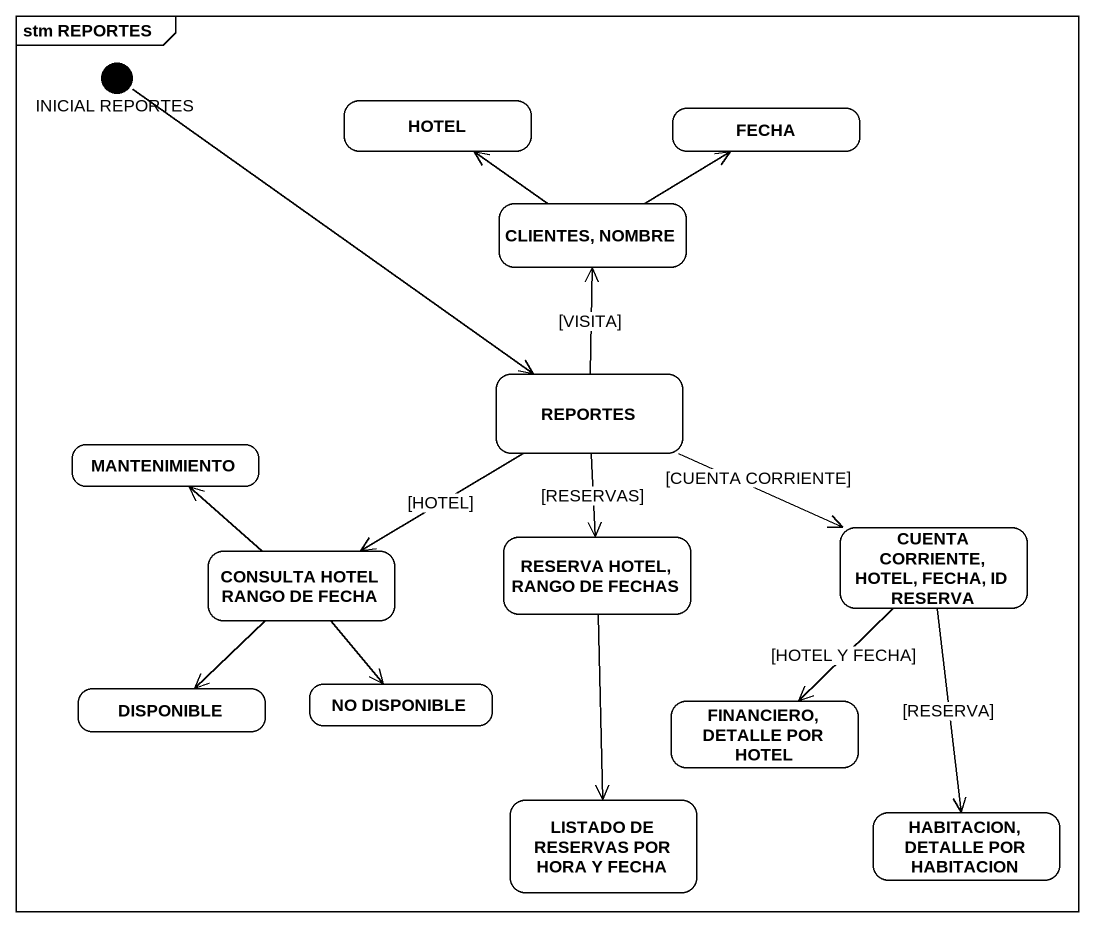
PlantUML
@startuml
mainframe stm REPORTES
hide empty description
state "INICIAL REPORTES" as INICIAL_REPORTES <<start>>
state HOTEL
state FECHA
state "CLIENTES, NOMBRE" as CLIENTES_NOMBRE
state REPORTES
state MANTENIMIENTO
state "RESERVA HOTEL, RANGO DE FECHAS" as RESERVA_HOTEL_RANGO_DE
state "CUENTA CORRIENTE, HOTEL, FECHA, ID RESERVA" as CUENTA_CORRIENTE_HOTEL
state "CONSULTA HOTEL RANGO DE FECHA" as CONSULTA_HOTEL_RANGO_DE
state DISPONIBLE
state "NO DISPONIBLE" as NO_DISPONIBLE
state "FINANCIERO, DETALLE POR HOTEL" as FINANCIERO_DETALLE_POR_HOTEL
state "LISTADO DE RESERVAS POR HORA Y FECHA" as LISTADO_DE_RESERVAS_POR
state "HABITACION, DETALLE POR HABITACION" as HABITACION_DETALLE_POR
INICIAL_REPORTES --> REPORTES
CLIENTES_NOMBRE -up-> HOTEL
CLIENTES_NOMBRE -up-> FECHA
REPORTES -up-> CLIENTES_NOMBRE : [VISITA]
REPORTES --> RESERVA_HOTEL_RANGO_DE : [RESERVAS]
REPORTES -right-> CUENTA_CORRIENTE_HOTEL : [CUENTA CORRIENTE]
REPORTES -left-> CONSULTA_HOTEL_RANGO_DE : [HOTEL]
RESERVA_HOTEL_RANGO_DE --> LISTADO_DE_RESERVAS_POR
CUENTA_CORRIENTE_HOTEL --> FINANCIERO_DETALLE_POR_HOTEL : [HOTEL Y FECHA]
CUENTA_CORRIENTE_HOTEL --> HABITACION_DETALLE_POR : [RESERVA]
CONSULTA_HOTEL_RANGO_DE -up-> MANTENIMIENTO
CONSULTA_HOTEL_RANGO_DE --> DISPONIBLE
CONSULTA_HOTEL_RANGO_DE --> NO_DISPONIBLE
@enduml
